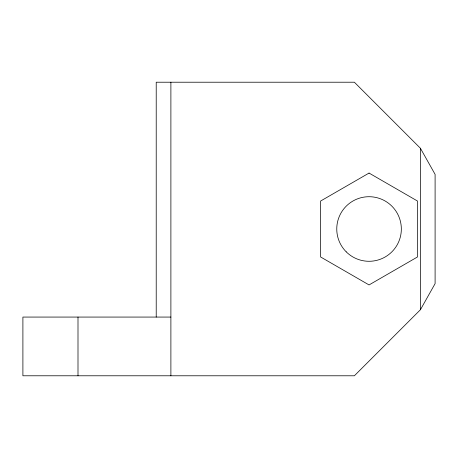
<?xml version="1.0" encoding="UTF-8"?>
<svg xmlns="http://www.w3.org/2000/svg" width="458" height="458" viewBox="0 0 458 458"><rect width="100%" height="100%" fill="white"/><g stroke="black" fill="none" stroke-linecap="round" stroke-linejoin="round"><path stroke-width="0.69" d="M170.891 317.068L22.9 317.068L22.9 375.783L354.372 375.783L420.421 309.728L435.1 283.622L435.1 174.378L420.421 148.272L354.372 82.217L156.218 82.217L156.218 317.068M420.421 148.272L420.421 309.728M170.891 82.217L170.891 375.783M77.997 317.068L77.997 375.783M369.051 173.067L320.611 201.033L320.611 256.967L369.051 284.933L417.484 256.967L417.484 201.033L369.051 173.067M346.214 251.831A32.295 32.295 0 0 0 400.24 237.359A32.295 32.295 0 0 0 360.692 197.81A32.295 32.295 0 0 0 346.214 251.831"/></g></svg>
